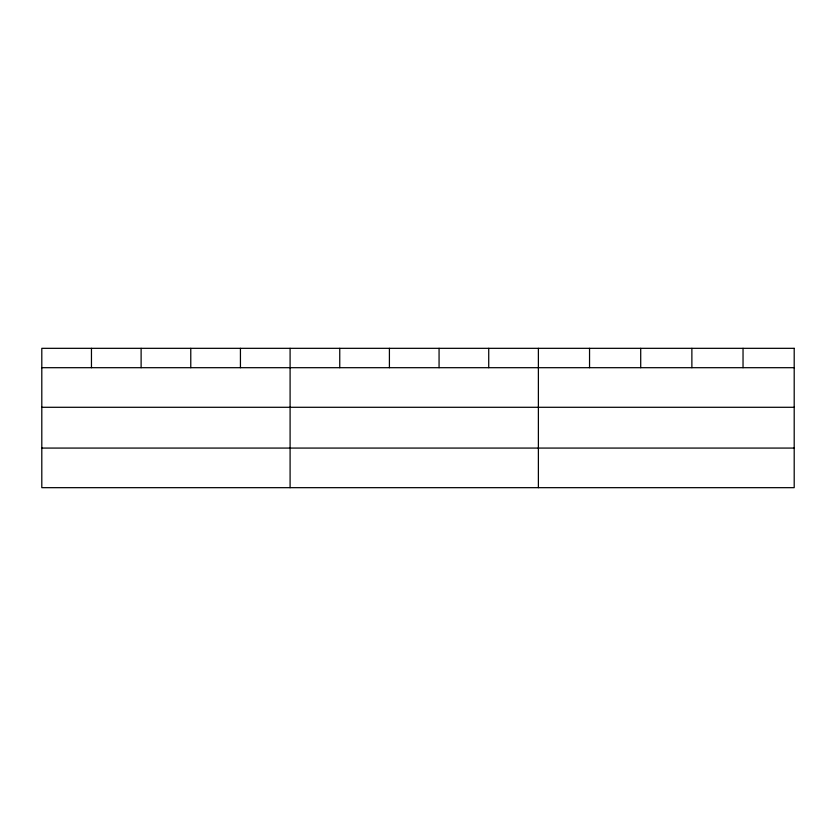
<?xml version="1.0" encoding="UTF-8"?>
<svg xmlns="http://www.w3.org/2000/svg" width="836" height="836" viewBox="0 0 836 836"><rect width="100%" height="100%" fill="white"/><g stroke="black" fill="none" stroke-linecap="round" stroke-linejoin="round"><path stroke-width="1.25" d="M41.8 367.694L794.2 367.694M41.8 407.289L794.2 407.289M41.8 448.075L794.2 448.075M743.037 348.33L743.037 367.694M691.874 348.33L691.874 367.694M640.71 348.33L640.71 367.694M589.547 348.33L589.547 367.694M538.384 348.33L538.384 487.67M488.726 348.33L488.726 367.694M439.067 348.33L439.067 367.694M389.409 348.33L389.409 367.694M339.75 348.33L339.75 367.694M290.092 348.33L290.092 487.67M240.434 348.33L240.434 367.694M190.775 348.33L190.775 367.694M141.117 348.33L141.117 367.694M91.458 348.33L91.458 367.694M794.2 348.33L41.8 348.33L41.8 487.67L794.2 487.67L794.2 348.33"/></g></svg>
